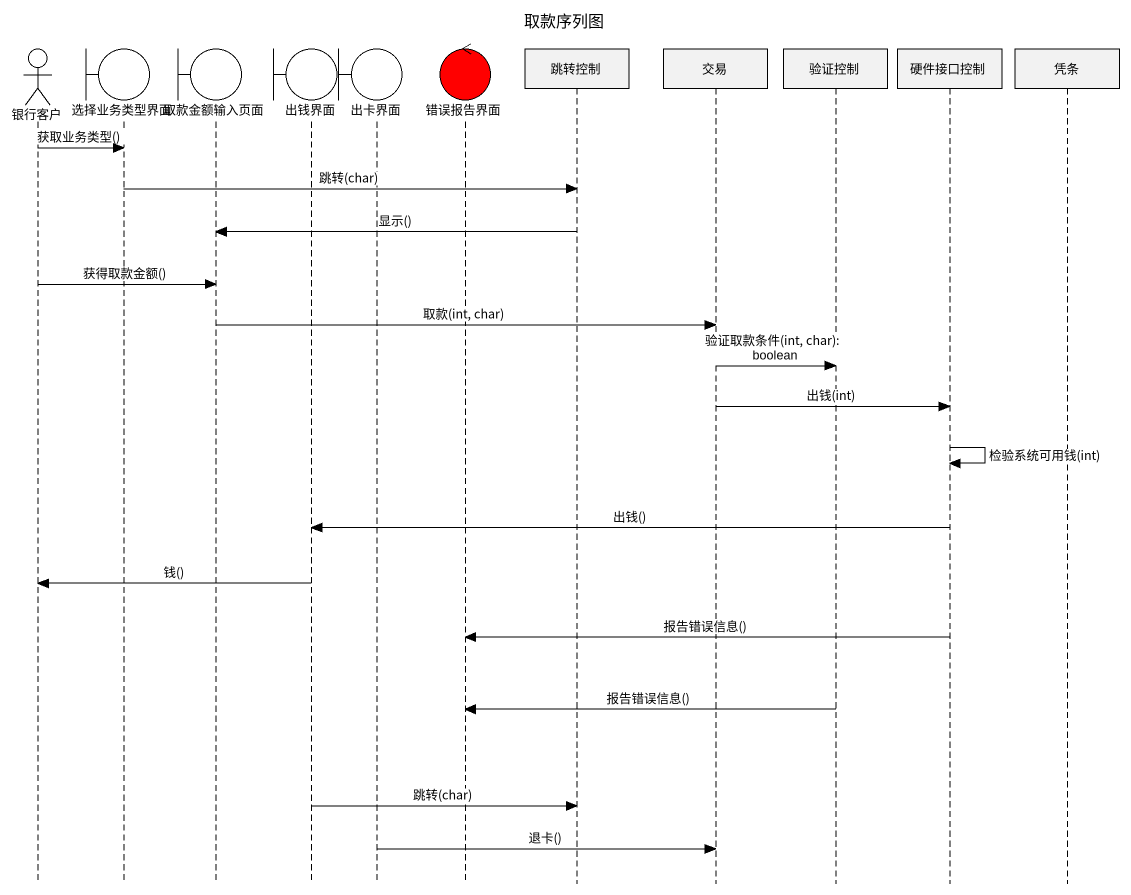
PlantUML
@startuml
title 取款序列图
hide footbox
actor 银行客户
boundary 选择业务类型界面
boundary 取款金额输入页面
boundary 出钱界面
boundary 出卡界面
control 错误报告界面 #FF0000
participant 跳转控制
participant 交易
participant 验证控制
participant 硬件接口控制
participant 凭条

银行客户 -> 选择业务类型界面 : 获取业务类型()
选择业务类型界面 -> 跳转控制 : 跳转(char)
跳转控制 -> 取款金额输入页面 : 显示()
银行客户 -> 取款金额输入页面 : 获得取款金额()
取款金额输入页面 -> 交易 : 取款(int, char)
交易 -> 验证控制 : 验证取款条件(int, char): boolean
交易 -> 硬件接口控制 : 出钱(int)
硬件接口控制 -> 硬件接口控制 : 检验系统可用钱(int)
硬件接口控制 -> 出钱界面 : 出钱()
出钱界面 -> 银行客户 : 钱()
硬件接口控制 -> 错误报告界面 : 报告错误信息()
验证控制 -> 错误报告界面 : 报告错误信息()
出钱界面 -> 跳转控制 : 跳转(char)
出卡界面 -> 交易 : 退卡()
@enduml
